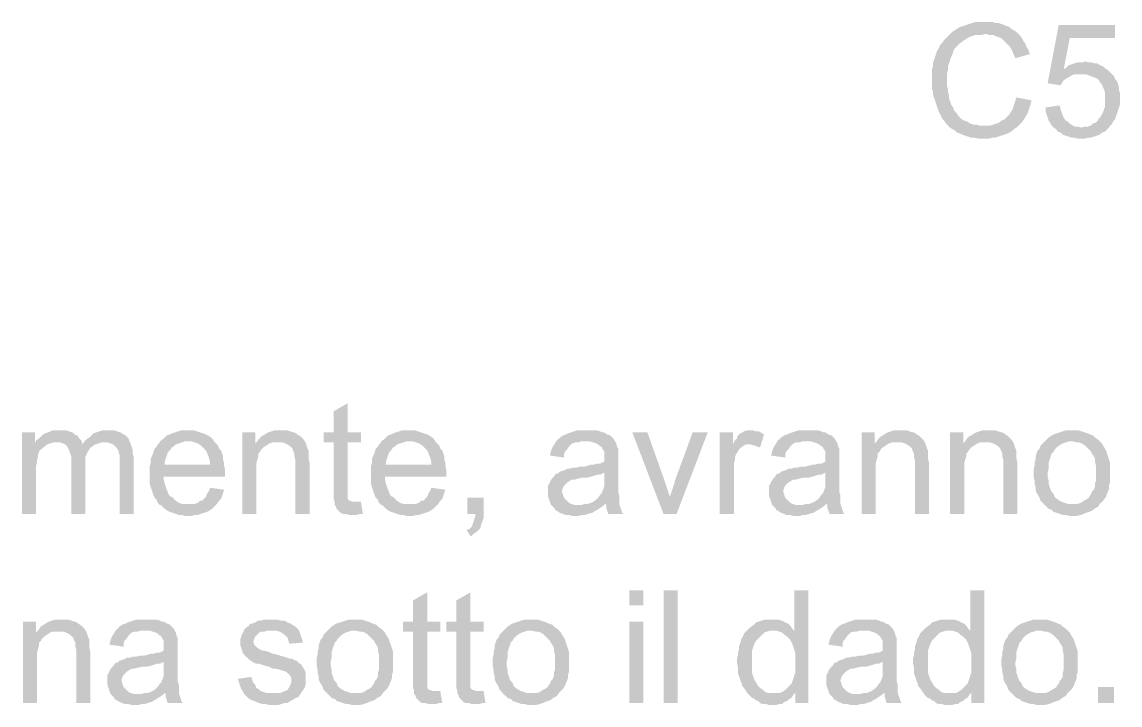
# Model space of a CAD drawing. Header units: millimetres. Extents: x -35.3 to 0.3, y 0.4 to 20.6.
# Drawn here: x -33.149 to -32.239, y 5.889 to 6.454 of the extents above; entities that cross this region are included whole.
import ezdxf

# ---------------------------------------------------------------- set-up
doc = ezdxf.new("R2010")
doc.units = ezdxf.units.MM
doc.layers.add('PDF _Riempimenti solidi', color=7, linetype='Continuous')

msp = doc.modelspace()

# ---------------------------------------------------------------- hatches: boundary and pattern name
at = {"layer": 'PDF _Riempimenti solidi', "transparency": 33554559}
for points in [[(-32.351, 6.45434), (-32.35933, 6.45434), (-32.36183, 6.45351), (-32.36683, 6.45184), (-32.36933, 6.45101), (-32.37183, 6.45017), (-32.3735, 6.44934), (-32.376, 6.44767), (-32.3785, 6.44601), (-32.38017, 6.44434), (-32.3835, 6.44101), (-32.38517, 6.43934), (-32.38683, 6.43684), (-32.3885, 6.43517), (-32.38933, 6.43267), (-32.39017, 6.43184), (-32.391, 6.43017), (-32.39183, 6.42767), (-32.39433, 6.42017), (-32.39433, 6.41767), (-32.39517, 6.41517), (-32.39517, 6.39934), (-32.39433, 6.39684), (-32.39433, 6.39434), (-32.39183, 6.38684), (-32.391, 6.38434), (-32.39017, 6.38184), (-32.38933, 6.37934), (-32.38767, 6.37684), (-32.38683, 6.37434), (-32.38517, 6.37267), (-32.3835, 6.37017), (-32.38017, 6.36684), (-32.35267, 6.36851), (-32.356, 6.36851), (-32.3585, 6.36934), (-32.361, 6.36934), (-32.3635, 6.37017), (-32.366, 6.37184), (-32.3685, 6.37267), (-32.37017, 6.37351), (-32.3735, 6.37684), (-32.37517, 6.37934), (-32.37683, 6.38101), (-32.37767, 6.38351), (-32.37933, 6.38601), (-32.37933, 6.38684), (-32.38017, 6.38851), (-32.381, 6.39101), (-32.381, 6.39351), (-32.38183, 6.39601), (-32.38183, 6.39851), (-32.38267, 6.40101), (-32.38267, 6.41184), (-32.38183, 6.41517), (-32.38183, 6.41767), (-32.381, 6.42017), (-32.38017, 6.42267), (-32.37933, 6.42517), (-32.3785, 6.42684), (-32.37767, 6.42934), (-32.37683, 6.43184), (-32.3735, 6.43517), (-32.37183, 6.43684), (-32.36933, 6.43851), (-32.3685, 6.43934), (-32.36683, 6.44017), (-32.36433, 6.44184), (-32.36183, 6.44267), (-32.35933, 6.44351), (-32.35433, 6.44351), (-32.351, 6.44434), (-32.3235, 6.44434), (-32.32517, 6.44601), (-32.32767, 6.44767), (-32.32933, 6.44851), (-32.331, 6.45017), (-32.3335, 6.45101), (-32.33517, 6.45184), (-32.33767, 6.45267), (-32.34017, 6.45351), (-32.34267, 6.45351), (-32.34517, 6.45434), (-32.3485, 6.45434)], [(-32.3235, 6.44434), (-32.351, 6.44434), (-32.35017, 6.44434), (-32.34767, 6.44351), (-32.34433, 6.44351), (-32.34267, 6.44267), (-32.33767, 6.44101), (-32.33433, 6.43767), (-32.331, 6.43434), (-32.32933, 6.43184), (-32.3285, 6.43017), (-32.32767, 6.42767), (-32.326, 6.42434), (-32.31433, 6.42767), (-32.31433, 6.42851), (-32.31517, 6.43101), (-32.31683, 6.43351), (-32.31767, 6.43601), (-32.31933, 6.43851), (-32.32017, 6.44017), (-32.32183, 6.44267)], [(-32.2435, 6.45184), (-32.29017, 6.45184), (-32.29933, 6.40351), (-32.2885, 6.40184), (-32.28767, 6.40351), (-32.286, 6.40601), (-32.2835, 6.40767), (-32.28183, 6.40851), (-32.27933, 6.41017), (-32.27683, 6.41101), (-32.27183, 6.41101), (-32.24767, 6.41267), (-32.24933, 6.41434), (-32.286, 6.41517), (-32.281, 6.44101), (-32.2435, 6.44101)], [(-32.2685, 6.42184), (-32.26933, 6.42101), (-32.27433, 6.42101), (-32.27933, 6.41934), (-32.28183, 6.41851), (-32.2835, 6.41684), (-32.286, 6.41517), (-32.24933, 6.41434), (-32.25183, 6.41601), (-32.2535, 6.41767), (-32.256, 6.41851), (-32.2585, 6.42017), (-32.261, 6.42017), (-32.2635, 6.42101), (-32.266, 6.42101)], [(-32.24767, 6.41267), (-32.27183, 6.41101), (-32.26767, 6.41101), (-32.26517, 6.41017), (-32.2635, 6.40934), (-32.261, 6.40851), (-32.2585, 6.40767), (-32.25683, 6.40601), (-32.256, 6.40434), (-32.25433, 6.40267), (-32.2535, 6.40017), (-32.25267, 6.39851), (-32.25183, 6.39601), (-32.25183, 6.38434), (-32.2535, 6.37934), (-32.25433, 6.37767), (-32.256, 6.37517), (-32.25767, 6.37351), (-32.25767, 6.37267), (-32.25933, 6.37101), (-32.26183, 6.37017), (-32.2635, 6.36851), (-32.266, 6.36767), (-32.2685, 6.36767), (-32.271, 6.36684), (-32.2485, 6.36684), (-32.24683, 6.36934), (-32.246, 6.36934), (-32.24517, 6.37184), (-32.2435, 6.37351), (-32.24267, 6.37601), (-32.24183, 6.37851), (-32.23933, 6.38601), (-32.23933, 6.39517), (-32.24017, 6.39767), (-32.24017, 6.40017), (-32.24183, 6.40517), (-32.2435, 6.40684), (-32.24433, 6.40934), (-32.246, 6.41101)], [(-32.32517, 6.39184), (-32.326, 6.38934), (-32.32683, 6.38684), (-32.32767, 6.38434), (-32.3285, 6.38184), (-32.33017, 6.37934), (-32.331, 6.37767), (-32.33433, 6.37434), (-32.33517, 6.37351), (-32.33767, 6.37267), (-32.33933, 6.37101), (-32.34183, 6.37017), (-32.34433, 6.36934), (-32.34683, 6.36851), (-32.35267, 6.36851), (-32.38017, 6.36684), (-32.37767, 6.36517), (-32.376, 6.36434), (-32.37433, 6.36267), (-32.37183, 6.36184), (-32.37017, 6.36101), (-32.36517, 6.35934), (-32.36267, 6.35851), (-32.36017, 6.35851), (-32.35683, 6.35767), (-32.34767, 6.35767), (-32.34517, 6.35851), (-32.34267, 6.35851), (-32.33767, 6.36017), (-32.33517, 6.36101), (-32.33267, 6.36184), (-32.331, 6.36267), (-32.3285, 6.36434), (-32.32683, 6.36601), (-32.32517, 6.36684), (-32.32017, 6.37184), (-32.3185, 6.37434), (-32.31767, 6.37601), (-32.316, 6.37851), (-32.3135, 6.38601), (-32.31267, 6.38934)], [(-32.28933, 6.38517), (-32.301, 6.38351), (-32.301, 6.38017), (-32.29933, 6.37517), (-32.2985, 6.37267), (-32.29683, 6.37017), (-32.296, 6.36851), (-32.29433, 6.36684), (-32.29183, 6.36517), (-32.291, 6.36351), (-32.2885, 6.36267), (-32.28683, 6.36101), (-32.28183, 6.35934), (-32.27933, 6.35851), (-32.27683, 6.35851), (-32.27433, 6.35767), (-32.2685, 6.35767), (-32.266, 6.35851), (-32.2635, 6.35851), (-32.261, 6.35934), (-32.2585, 6.36017), (-32.256, 6.36101), (-32.25433, 6.36267), (-32.25183, 6.36351), (-32.25017, 6.36517), (-32.2485, 6.36684), (-32.271, 6.36684), (-32.27433, 6.36767), (-32.27683, 6.36767), (-32.2785, 6.36851), (-32.281, 6.37017), (-32.28267, 6.37184), (-32.28433, 6.37267), (-32.286, 6.37517), (-32.28683, 6.37684), (-32.2885, 6.38184)], [(-32.87933, 6.13851), (-32.891, 6.13184), (-32.891, 6.11434), (-32.89933, 6.11434), (-32.89933, 6.10601), (-32.891, 6.10601), (-32.891, 6.05934), (-32.89017, 6.05684), (-32.8735, 6.05684), (-32.87517, 6.05684), (-32.87683, 6.05767), (-32.87767, 6.05767), (-32.87933, 6.05934), (-32.87933, 6.10601), (-32.8685, 6.10601), (-32.8685, 6.11434), (-32.87933, 6.11434)], [(-33.1185, 6.11601), (-33.1235, 6.11601), (-33.126, 6.11517), (-33.12767, 6.11434), (-33.13017, 6.11351), (-33.13183, 6.11267), (-33.1335, 6.11101), (-33.13517, 6.10934), (-33.13767, 6.10767), (-33.121, 6.10601), (-33.11767, 6.10601), (-33.11517, 6.10517), (-33.1135, 6.10434), (-33.09933, 6.10434), (-33.09933, 6.10517), (-33.10017, 6.10767), (-33.10183, 6.10934), (-33.1035, 6.11184), (-33.106, 6.11267), (-33.106, 6.11351), (-33.10767, 6.11434), (-33.11017, 6.11517), (-33.11267, 6.11601), (-33.11517, 6.11601)], [(-33.07767, 6.11601), (-33.08267, 6.11601), (-33.08517, 6.11517), (-33.08767, 6.11434), (-33.09017, 6.11351), (-33.09183, 6.11184), (-33.0935, 6.11017), (-33.096, 6.10851), (-33.09767, 6.10684), (-33.081, 6.10601), (-33.0785, 6.10601), (-33.0735, 6.10434), (-33.071, 6.10184), (-33.06933, 6.09934), (-33.06933, 6.09767), (-33.0685, 6.09601), (-33.0685, 6.04684), (-33.05683, 6.04684), (-33.05683, 6.09434), (-33.05767, 6.09684), (-33.05767, 6.10017), (-33.05933, 6.10517), (-33.06017, 6.10684), (-33.061, 6.10934), (-33.06267, 6.11101), (-33.0635, 6.11184), (-33.06517, 6.11267), (-33.06767, 6.11434), (-33.07017, 6.11517), (-33.07267, 6.11601), (-33.07517, 6.11601)], [(-33.01183, 6.11601), (-33.01767, 6.11601), (-33.02017, 6.11517), (-33.02267, 6.11434), (-33.02517, 6.11351), (-33.02683, 6.11267), (-33.02933, 6.11184), (-33.03267, 6.10851), (-33.03517, 6.10684), (-33.0085, 6.10684), (-33.0035, 6.10517), (-33.001, 6.10351), (-32.99767, 6.10017), (-32.99683, 6.09934), (-32.996, 6.09767), (-32.99517, 6.09517), (-32.99433, 6.09351), (-32.9935, 6.09017), (-32.9935, 6.08767), (-33.031, 6.08767), (-32.98183, 6.08684), (-32.98183, 6.08934), (-32.98267, 6.09184), (-32.98267, 6.09434), (-32.9835, 6.09684), (-32.98433, 6.09934), (-32.986, 6.10101), (-32.98683, 6.10351), (-32.99017, 6.10684), (-32.991, 6.10851), (-32.99267, 6.11017), (-32.99517, 6.11184), (-32.99683, 6.11267), (-33.00183, 6.11434), (-33.00433, 6.11517), (-33.00683, 6.11601), (-33.00933, 6.11601)], [(-32.93433, 6.11601), (-32.94017, 6.11601), (-32.94267, 6.11517), (-32.94517, 6.11434), (-32.94683, 6.11351), (-32.94933, 6.11184), (-32.951, 6.11101), (-32.95267, 6.10934), (-32.95433, 6.10684), (-32.93683, 6.10601), (-32.9335, 6.10601), (-32.931, 6.10517), (-32.92933, 6.10434), (-32.92683, 6.10267), (-32.92517, 6.10101), (-32.92433, 6.09851), (-32.9235, 6.09684), (-32.9235, 6.09434), (-32.92267, 6.09101), (-32.92267, 6.04684), (-32.911, 6.04684), (-32.911, 6.08934), (-32.91183, 6.09267), (-32.91183, 6.09934), (-32.91267, 6.10101), (-32.91433, 6.10601), (-32.916, 6.10851), (-32.91683, 6.10934), (-32.9185, 6.11101), (-32.921, 6.11267), (-32.9235, 6.11434), (-32.92433, 6.11434), (-32.92683, 6.11517), (-32.92933, 6.11601), (-32.93183, 6.11601)], [(-32.8285, 6.11601), (-32.83433, 6.11601), (-32.83683, 6.11517), (-32.84183, 6.11351), (-32.8435, 6.11267), (-32.846, 6.11184), (-32.84933, 6.10851), (-32.85183, 6.10684), (-32.82517, 6.10684), (-32.82017, 6.10517), (-32.81767, 6.10351), (-32.8135, 6.09934), (-32.81267, 6.09767), (-32.81183, 6.09517), (-32.811, 6.09351), (-32.81017, 6.09017), (-32.81017, 6.08767), (-32.84767, 6.08767), (-32.7985, 6.08684), (-32.7985, 6.08934), (-32.79933, 6.09184), (-32.79933, 6.09434), (-32.80017, 6.09684), (-32.801, 6.09934), (-32.80267, 6.10101), (-32.8035, 6.10351), (-32.80683, 6.10684), (-32.80767, 6.10851), (-32.80933, 6.11017), (-32.81183, 6.11184), (-32.8135, 6.11267), (-32.816, 6.11351), (-32.821, 6.11517), (-32.8235, 6.11601), (-32.826, 6.11601)], [(-32.681, 6.11601), (-32.68933, 6.11601), (-32.69183, 6.11517), (-32.69683, 6.11351), (-32.6985, 6.11267), (-32.701, 6.11184), (-32.7035, 6.11017), (-32.70683, 6.10684), (-32.6785, 6.10684), (-32.676, 6.10601), (-32.6735, 6.10517), (-32.67183, 6.10434), (-32.67017, 6.10267), (-32.66933, 6.10267), (-32.6685, 6.10101), (-32.66683, 6.09851), (-32.66683, 6.09017), (-32.6685, 6.08934), (-32.67017, 6.08851), (-32.67267, 6.08851), (-32.67517, 6.08767), (-32.67767, 6.08767), (-32.68017, 6.08684), (-32.6835, 6.08601), (-32.68683, 6.08601), (-32.69017, 6.08517), (-32.69267, 6.08517), (-32.69517, 6.08434), (-32.69767, 6.08434), (-32.6985, 6.08351), (-32.7035, 6.08184), (-32.66683, 6.08101), (-32.66683, 6.06934), (-32.66767, 6.06684), (-32.6685, 6.06517), (-32.6685, 6.06434), (-32.67017, 6.06267), (-32.67183, 6.06017), (-32.6735, 6.05851), (-32.676, 6.05684), (-32.67767, 6.05601), (-32.68017, 6.05517), (-32.666, 6.05517), (-32.66517, 6.05434), (-32.66517, 6.05184), (-32.6635, 6.04684), (-32.651, 6.04684), (-32.65183, 6.04767), (-32.65267, 6.05017), (-32.6535, 6.05267), (-32.65433, 6.05517), (-32.65433, 6.06184), (-32.65517, 6.06434), (-32.65517, 6.10101), (-32.656, 6.10184), (-32.65683, 6.10517), (-32.65767, 6.10684), (-32.65933, 6.10934), (-32.66017, 6.11017), (-32.66183, 6.11184), (-32.66433, 6.11267), (-32.66683, 6.11434), (-32.6685, 6.11434), (-32.67017, 6.11517), (-32.67267, 6.11601), (-32.6785, 6.11601)], [(-32.546, 6.11601), (-32.5485, 6.11601), (-32.551, 6.11517), (-32.5535, 6.11351), (-32.55433, 6.11351), (-32.556, 6.11184), (-32.55683, 6.10934), (-32.5585, 6.10767), (-32.56017, 6.10434), (-32.54517, 6.10434), (-32.54267, 6.10351), (-32.54017, 6.10267), (-32.53767, 6.10184), (-32.53433, 6.11267), (-32.536, 6.11351), (-32.5385, 6.11517), (-32.541, 6.11517), (-32.5435, 6.11601)], [(-32.49767, 6.11601), (-32.506, 6.11601), (-32.5085, 6.11517), (-32.511, 6.11434), (-32.5135, 6.11351), (-32.51517, 6.11267), (-32.51767, 6.11184), (-32.52017, 6.11017), (-32.52183, 6.10851), (-32.5235, 6.10684), (-32.49517, 6.10684), (-32.49017, 6.10517), (-32.4885, 6.10434), (-32.48683, 6.10267), (-32.486, 6.10267), (-32.48517, 6.10101), (-32.4835, 6.09851), (-32.4835, 6.09017), (-32.48683, 6.08851), (-32.48933, 6.08851), (-32.49183, 6.08767), (-32.49433, 6.08767), (-32.49683, 6.08684), (-32.50017, 6.08601), (-32.5035, 6.08601), (-32.50683, 6.08517), (-32.50933, 6.08517), (-32.51183, 6.08434), (-32.51433, 6.08434), (-32.51517, 6.08351), (-32.51767, 6.08267), (-32.52017, 6.08184), (-32.4835, 6.08101), (-32.4835, 6.06934), (-32.48433, 6.06684), (-32.48517, 6.06517), (-32.48517, 6.06434), (-32.48683, 6.06267), (-32.4885, 6.06017), (-32.49017, 6.05851), (-32.49267, 6.05684), (-32.49433, 6.05601), (-32.49683, 6.05517), (-32.48267, 6.05517), (-32.48183, 6.05434), (-32.48183, 6.05184), (-32.48017, 6.04684), (-32.46767, 6.04684), (-32.4685, 6.04767), (-32.47017, 6.05267), (-32.471, 6.05517), (-32.471, 6.06184), (-32.47183, 6.06434), (-32.47183, 6.10101), (-32.47267, 6.10184), (-32.4735, 6.10517), (-32.47433, 6.10684), (-32.476, 6.10934), (-32.47683, 6.11017), (-32.4785, 6.11184), (-32.481, 6.11267), (-32.4835, 6.11434), (-32.48517, 6.11434), (-32.48683, 6.11517), (-32.48933, 6.11601), (-32.49517, 6.11601)], [(-32.421, 6.11601), (-32.42683, 6.11601), (-32.42933, 6.11517), (-32.43183, 6.11434), (-32.4335, 6.11351), (-32.436, 6.11184), (-32.43767, 6.11101), (-32.43933, 6.10934), (-32.441, 6.10684), (-32.4235, 6.10601), (-32.42017, 6.10601), (-32.41767, 6.10517), (-32.416, 6.10434), (-32.4135, 6.10267), (-32.41183, 6.10101), (-32.411, 6.09851), (-32.41017, 6.09684), (-32.41017, 6.09434), (-32.40933, 6.09101), (-32.40933, 6.04684), (-32.39767, 6.04684), (-32.39767, 6.08934), (-32.3985, 6.09267), (-32.3985, 6.09934), (-32.39933, 6.10101), (-32.401, 6.10601), (-32.40267, 6.10851), (-32.4035, 6.10934), (-32.40517, 6.11101), (-32.40767, 6.11267), (-32.41017, 6.11434), (-32.411, 6.11434), (-32.4135, 6.11517), (-32.416, 6.11601), (-32.4185, 6.11601)], [(-32.34767, 6.11601), (-32.3535, 6.11601), (-32.356, 6.11517), (-32.3585, 6.11434), (-32.36017, 6.11351), (-32.36267, 6.11184), (-32.36433, 6.11101), (-32.366, 6.10934), (-32.36767, 6.10684), (-32.35017, 6.10601), (-32.34683, 6.10601), (-32.34433, 6.10517), (-32.34267, 6.10434), (-32.34017, 6.10267), (-32.3385, 6.10101), (-32.33767, 6.09851), (-32.33683, 6.09684), (-32.33683, 6.09434), (-32.336, 6.09101), (-32.336, 6.04684), (-32.32433, 6.04684), (-32.32433, 6.08934), (-32.32517, 6.09267), (-32.32517, 6.09934), (-32.326, 6.10101), (-32.32683, 6.10351), (-32.32767, 6.10601), (-32.32933, 6.10851), (-32.33183, 6.11101), (-32.33433, 6.11267), (-32.33683, 6.11434), (-32.33767, 6.11434), (-32.34017, 6.11517), (-32.34267, 6.11601), (-32.34517, 6.11601)], [(-32.27933, 6.11601), (-32.28433, 6.11601), (-32.28683, 6.11517), (-32.28933, 6.11434), (-32.29433, 6.11267), (-32.296, 6.11184), (-32.2985, 6.11017), (-32.30017, 6.10851), (-32.30183, 6.10684), (-32.2785, 6.10684), (-32.27517, 6.10601), (-32.2735, 6.10601), (-32.271, 6.10517), (-32.2685, 6.10351), (-32.26517, 6.10017), (-32.2635, 6.09851), (-32.26267, 6.09684), (-32.261, 6.09434), (-32.26017, 6.09267), (-32.26017, 6.09017), (-32.25933, 6.08684), (-32.25933, 6.07434), (-32.26017, 6.07184), (-32.26017, 6.06934), (-32.261, 6.06684), (-32.26267, 6.06517), (-32.2635, 6.06267), (-32.26517, 6.06101), (-32.26517, 6.06017), (-32.26767, 6.05851), (-32.26933, 6.05767), (-32.27183, 6.05601), (-32.27433, 6.05517), (-32.27933, 6.05517), (-32.30183, 6.05434), (-32.30017, 6.05267), (-32.2985, 6.05101), (-32.296, 6.05017), (-32.29433, 6.04851), (-32.28933, 6.04684), (-32.28683, 6.04601), (-32.28433, 6.04601), (-32.28183, 6.04517), (-32.27517, 6.04517), (-32.27183, 6.04601), (-32.26933, 6.04684), (-32.26767, 6.04767), (-32.26517, 6.04851), (-32.26267, 6.04934), (-32.26183, 6.05017), (-32.25933, 6.05184), (-32.25767, 6.05267), (-32.256, 6.05517), (-32.25433, 6.05684), (-32.25267, 6.05851), (-32.251, 6.06101), (-32.25017, 6.06351), (-32.24933, 6.06517), (-32.2485, 6.06767), (-32.2485, 6.07017), (-32.24767, 6.07267), (-32.24767, 6.08934), (-32.2485, 6.09184), (-32.24933, 6.09434), (-32.25017, 6.09684), (-32.251, 6.09934), (-32.25183, 6.10101), (-32.2535, 6.10351), (-32.25433, 6.10517), (-32.25767, 6.10851), (-32.26017, 6.11017), (-32.26183, 6.11184), (-32.26433, 6.11267), (-32.266, 6.11351), (-32.2685, 6.11434), (-32.271, 6.11517), (-32.2735, 6.11601), (-32.276, 6.11601)], [(-33.1385, 6.11434), (-33.14933, 6.11434), (-33.14933, 6.04684), (-33.13767, 6.04684), (-33.13767, 6.08684), (-33.13683, 6.08934), (-33.13683, 6.09184), (-33.136, 6.09434), (-33.136, 6.09601), (-33.13517, 6.09851), (-33.1335, 6.10017), (-33.13183, 6.10184), (-33.12933, 6.10351), (-33.1285, 6.10434), (-33.1385, 6.10517)], [(-33.13767, 6.10767), (-33.1385, 6.10517), (-33.1285, 6.10434), (-33.126, 6.10517), (-33.1235, 6.10601), (-33.121, 6.10601)], [(-33.09767, 6.10684), (-33.09933, 6.10434), (-33.1135, 6.10434), (-33.11183, 6.10267), (-33.111, 6.10101), (-33.11017, 6.09934), (-33.10933, 6.09684), (-33.1085, 6.09434), (-33.1085, 6.04684), (-33.09683, 6.04684), (-33.09683, 6.09351), (-33.096, 6.09601), (-33.09517, 6.09767), (-33.0935, 6.10017), (-33.09267, 6.10184), (-33.09183, 6.10184), (-33.09017, 6.10351), (-33.0885, 6.10434), (-33.086, 6.10517), (-33.0835, 6.10601), (-33.081, 6.10601)], [(-33.03517, 6.10684), (-33.03517, 6.10601), (-33.03683, 6.10434), (-33.03767, 6.10267), (-33.03933, 6.10101), (-33.04017, 6.09851), (-33.041, 6.09601), (-33.04183, 6.09434), (-33.04267, 6.09184), (-33.04267, 6.08851), (-33.0435, 6.08601), (-33.0435, 6.07184), (-33.04267, 6.06934), (-33.04183, 6.06684), (-33.041, 6.06434), (-33.04017, 6.06184), (-33.03933, 6.06017), (-33.03767, 6.05851), (-33.03683, 6.05601), (-33.03517, 6.05434), (-33.011, 6.05517), (-33.01683, 6.05517), (-33.01933, 6.05601), (-33.02183, 6.05767), (-33.02517, 6.06101), (-33.026, 6.06101), (-33.02767, 6.06267), (-33.0285, 6.06517), (-33.02933, 6.06684), (-33.031, 6.07184), (-33.03183, 6.07517), (-33.03183, 6.07767), (-32.981, 6.07767), (-32.981, 6.08351), (-32.98183, 6.08684), (-33.031, 6.08767), (-33.031, 6.09017), (-33.03017, 6.09267), (-33.02933, 6.09517), (-33.0285, 6.09767), (-33.02683, 6.09934), (-33.02517, 6.10184), (-33.0235, 6.10267), (-33.02183, 6.10434), (-33.01933, 6.10517), (-33.01683, 6.10601), (-33.01433, 6.10684), (-33.01183, 6.10684)], [(-32.956, 6.11434), (-32.96683, 6.11434), (-32.96683, 6.04684), (-32.95517, 6.04684), (-32.95517, 6.08851), (-32.95433, 6.09184), (-32.9535, 6.09434), (-32.9535, 6.09684), (-32.95183, 6.09851), (-32.951, 6.10017), (-32.94933, 6.10184), (-32.94683, 6.10351), (-32.94433, 6.10517), (-32.956, 6.10517)], [(-32.95433, 6.10684), (-32.956, 6.10517), (-32.94433, 6.10517), (-32.94183, 6.10601), (-32.93683, 6.10601)], [(-32.85183, 6.10684), (-32.85183, 6.10601), (-32.8535, 6.10434), (-32.85433, 6.10267), (-32.856, 6.10101), (-32.85767, 6.09601), (-32.8585, 6.09434), (-32.85933, 6.09184), (-32.85933, 6.08851), (-32.86017, 6.08601), (-32.86017, 6.07184), (-32.85933, 6.06934), (-32.85683, 6.06184), (-32.856, 6.06017), (-32.85433, 6.05851), (-32.8535, 6.05601), (-32.85183, 6.05434), (-32.82767, 6.05517), (-32.8335, 6.05517), (-32.836, 6.05601), (-32.8385, 6.05767), (-32.84183, 6.06101), (-32.84267, 6.06101), (-32.84433, 6.06267), (-32.84517, 6.06517), (-32.846, 6.06684), (-32.84683, 6.06934), (-32.84767, 6.07184), (-32.8485, 6.07517), (-32.8485, 6.07767), (-32.79767, 6.07767), (-32.79767, 6.08351), (-32.7985, 6.08684), (-32.84767, 6.08767), (-32.84767, 6.09017), (-32.84683, 6.09267), (-32.846, 6.09517), (-32.84517, 6.09767), (-32.8435, 6.09934), (-32.84183, 6.10184), (-32.84017, 6.10267), (-32.8385, 6.10434), (-32.836, 6.10517), (-32.831, 6.10684), (-32.8285, 6.10684)], [(-32.70683, 6.10684), (-32.70767, 6.10517), (-32.70933, 6.10267), (-32.71017, 6.10101), (-32.711, 6.09851), (-32.71183, 6.09517), (-32.70017, 6.09351), (-32.70017, 6.09601), (-32.69933, 6.09851), (-32.69767, 6.10017), (-32.696, 6.10267), (-32.69517, 6.10351), (-32.6935, 6.10517), (-32.691, 6.10601), (-32.6885, 6.10601), (-32.686, 6.10684), (-32.68267, 6.10684)], [(-32.631, 6.11434), (-32.6435, 6.11434), (-32.61767, 6.04684), (-32.61267, 6.06017), (-32.61267, 6.06184), (-32.616, 6.07184), (-32.61683, 6.07434)], [(-32.581, 6.11434), (-32.5935, 6.11434), (-32.6085, 6.07351), (-32.6085, 6.07267), (-32.60933, 6.07017), (-32.61017, 6.06767), (-32.611, 6.06517), (-32.61183, 6.06267), (-32.61267, 6.06017), (-32.61767, 6.04684), (-32.60683, 6.04684)], [(-32.56017, 6.11434), (-32.571, 6.11434), (-32.571, 6.04684), (-32.55933, 6.04684), (-32.55933, 6.08851), (-32.5585, 6.09101), (-32.5585, 6.09351), (-32.55767, 6.09601), (-32.556, 6.09851), (-32.55517, 6.10017), (-32.5535, 6.10184), (-32.551, 6.10351), (-32.54933, 6.10434), (-32.546, 6.10434), (-32.56017, 6.10434)], [(-32.5235, 6.10684), (-32.52433, 6.10517), (-32.526, 6.10267), (-32.52683, 6.10101), (-32.52767, 6.09851), (-32.5285, 6.09517), (-32.51683, 6.09351), (-32.51683, 6.09601), (-32.516, 6.09851), (-32.51433, 6.10017), (-32.51267, 6.10267), (-32.51017, 6.10517), (-32.50767, 6.10601), (-32.50517, 6.10601), (-32.50267, 6.10684), (-32.49933, 6.10684)], [(-32.44267, 6.11434), (-32.4535, 6.11434), (-32.4535, 6.04684), (-32.44183, 6.04684), (-32.44183, 6.08851), (-32.441, 6.09184), (-32.44017, 6.09434), (-32.44017, 6.09684), (-32.4385, 6.09851), (-32.43767, 6.10017), (-32.436, 6.10184), (-32.4335, 6.10351), (-32.431, 6.10517), (-32.44267, 6.10517)], [(-32.441, 6.10684), (-32.44267, 6.10517), (-32.431, 6.10517), (-32.4285, 6.10601), (-32.4235, 6.10601)], [(-32.36933, 6.11434), (-32.38017, 6.11434), (-32.38017, 6.04684), (-32.3685, 6.04684), (-32.3685, 6.08851), (-32.36767, 6.09184), (-32.36683, 6.09434), (-32.36683, 6.09684), (-32.36517, 6.09851), (-32.36433, 6.10017), (-32.36267, 6.10184), (-32.35767, 6.10517), (-32.36933, 6.10517)], [(-32.36767, 6.10684), (-32.36933, 6.10517), (-32.35767, 6.10517), (-32.35517, 6.10601), (-32.35017, 6.10601)], [(-32.30183, 6.10684), (-32.3035, 6.10517), (-32.30517, 6.10351), (-32.306, 6.10101), (-32.30767, 6.09934), (-32.3085, 6.09684), (-32.30933, 6.09434), (-32.30933, 6.09184), (-32.31017, 6.08934), (-32.31017, 6.08684), (-32.311, 6.08351), (-32.311, 6.07767), (-32.31017, 6.07434), (-32.31017, 6.07184), (-32.30933, 6.06934), (-32.30933, 6.06684), (-32.3085, 6.06434), (-32.30683, 6.06184), (-32.306, 6.06017), (-32.30517, 6.05767), (-32.3035, 6.05601), (-32.30183, 6.05434), (-32.27933, 6.05517), (-32.28267, 6.05517), (-32.28767, 6.05684), (-32.28933, 6.05767), (-32.29183, 6.05934), (-32.2935, 6.06101), (-32.29433, 6.06351), (-32.296, 6.06517), (-32.29683, 6.06684), (-32.29767, 6.06934), (-32.2985, 6.07184), (-32.2985, 6.07434), (-32.29933, 6.07767), (-32.29933, 6.08101), (-32.2985, 6.08434), (-32.2985, 6.08934), (-32.29767, 6.09184), (-32.29683, 6.09434), (-32.296, 6.09684), (-32.29433, 6.09851), (-32.2935, 6.10017), (-32.29267, 6.10101), (-32.291, 6.10267), (-32.2885, 6.10434), (-32.28683, 6.10517), (-32.28183, 6.10684), (-32.27933, 6.10684)], [(-32.7035, 6.08184), (-32.70517, 6.08017), (-32.70683, 6.08017), (-32.7085, 6.07767), (-32.71017, 6.07601), (-32.71183, 6.07351), (-32.71183, 6.07267), (-32.7135, 6.07017), (-32.7135, 6.06184), (-32.711, 6.05434), (-32.70933, 6.05267), (-32.70767, 6.05101), (-32.70767, 6.05017), (-32.706, 6.04934), (-32.7035, 6.04767), (-32.701, 6.04684), (-32.69933, 6.04601), (-32.696, 6.04601), (-32.6935, 6.04517), (-32.68767, 6.04517), (-32.68517, 6.04601), (-32.68267, 6.04601), (-32.67767, 6.04767), (-32.67683, 6.04767), (-32.67433, 6.04934), (-32.67267, 6.05017), (-32.67017, 6.05184), (-32.66767, 6.05351), (-32.68767, 6.05434), (-32.69183, 6.05434), (-32.69433, 6.05517), (-32.696, 6.05601), (-32.70017, 6.06017), (-32.701, 6.06267), (-32.70183, 6.06517), (-32.70183, 6.06601), (-32.701, 6.06851), (-32.70017, 6.07017), (-32.69767, 6.07267), (-32.69517, 6.07434), (-32.6935, 6.07517), (-32.69183, 6.07517), (-32.6885, 6.07601), (-32.68517, 6.07684), (-32.681, 6.07684), (-32.67767, 6.07767), (-32.67517, 6.07851), (-32.67267, 6.07934), (-32.67017, 6.07934), (-32.6685, 6.08017), (-32.66683, 6.08101)], [(-32.52017, 6.08184), (-32.52183, 6.08017), (-32.5235, 6.08017), (-32.52517, 6.07767), (-32.52683, 6.07601), (-32.5285, 6.07351), (-32.5285, 6.07267), (-32.53017, 6.07017), (-32.53017, 6.06184), (-32.5285, 6.05684), (-32.52767, 6.05434), (-32.526, 6.05267), (-32.52433, 6.05101), (-32.52433, 6.05017), (-32.52267, 6.04934), (-32.52017, 6.04767), (-32.51767, 6.04684), (-32.516, 6.04601), (-32.51267, 6.04601), (-32.51017, 6.04517), (-32.50433, 6.04517), (-32.50183, 6.04601), (-32.49933, 6.04601), (-32.49683, 6.04684), (-32.49433, 6.04767), (-32.4935, 6.04767), (-32.491, 6.04934), (-32.48933, 6.05017), (-32.48683, 6.05184), (-32.48433, 6.05351), (-32.50433, 6.05434), (-32.5085, 6.05434), (-32.511, 6.05517), (-32.51267, 6.05601), (-32.51433, 6.05767), (-32.51517, 6.05851), (-32.51683, 6.06017), (-32.5185, 6.06517), (-32.5185, 6.06601), (-32.51767, 6.06851), (-32.51683, 6.07017), (-32.516, 6.07101), (-32.51433, 6.07267), (-32.51183, 6.07434), (-32.51017, 6.07517), (-32.5085, 6.07517), (-32.50517, 6.07601), (-32.50183, 6.07684), (-32.49767, 6.07684), (-32.49433, 6.07767), (-32.49183, 6.07851), (-32.48933, 6.07934), (-32.48683, 6.07934), (-32.4835, 6.08101)], [(-32.9935, 6.06851), (-32.99433, 6.06601), (-32.996, 6.06351), (-32.99683, 6.06101), (-32.9985, 6.05934), (-33.00017, 6.05767), (-33.00183, 6.05767), (-33.0035, 6.05601), (-33.006, 6.05517), (-33.011, 6.05517), (-33.03517, 6.05434), (-33.03433, 6.05434), (-33.03267, 6.05267), (-33.031, 6.05101), (-33.0285, 6.04934), (-33.02683, 6.04851), (-33.02433, 6.04767), (-33.02183, 6.04684), (-33.01933, 6.04601), (-33.01683, 6.04601), (-33.01433, 6.04517), (-33.0085, 6.04517), (-33.006, 6.04601), (-33.0035, 6.04601), (-33.001, 6.04684), (-32.9985, 6.04767), (-32.996, 6.04851), (-32.99433, 6.04934), (-32.99183, 6.05101), (-32.991, 6.05184), (-32.98933, 6.05351), (-32.98767, 6.05517), (-32.986, 6.05767), (-32.98433, 6.05934), (-32.98183, 6.06684)], [(-32.81017, 6.06851), (-32.811, 6.06601), (-32.81267, 6.06351), (-32.8135, 6.06101), (-32.81683, 6.05767), (-32.8185, 6.05767), (-32.82017, 6.05601), (-32.82267, 6.05517), (-32.82767, 6.05517), (-32.85183, 6.05434), (-32.851, 6.05434), (-32.84933, 6.05267), (-32.84767, 6.05101), (-32.84517, 6.04934), (-32.8435, 6.04851), (-32.841, 6.04767), (-32.8385, 6.04684), (-32.836, 6.04601), (-32.8335, 6.04601), (-32.831, 6.04517), (-32.82517, 6.04517), (-32.82267, 6.04601), (-32.82017, 6.04601), (-32.81767, 6.04684), (-32.81517, 6.04767), (-32.81267, 6.04851), (-32.811, 6.04934), (-32.8085, 6.05101), (-32.80767, 6.05184), (-32.806, 6.05351), (-32.80433, 6.05517), (-32.80267, 6.05767), (-32.801, 6.05934), (-32.79933, 6.06434), (-32.7985, 6.06684)], [(-32.8685, 6.05684), (-32.89017, 6.05684), (-32.89017, 6.05434), (-32.88933, 6.05351), (-32.8885, 6.05101), (-32.88683, 6.04934), (-32.88517, 6.04767), (-32.8835, 6.04684), (-32.881, 6.04684), (-32.8785, 6.04601), (-32.87183, 6.04601), (-32.86933, 6.04684), (-32.86683, 6.04684)], [(-32.76683, 6.06017), (-32.78017, 6.06017), (-32.78017, 6.04684), (-32.7735, 6.04684), (-32.7735, 6.04517), (-32.776, 6.03767), (-32.77683, 6.03601), (-32.7785, 6.03434), (-32.781, 6.03351), (-32.77767, 6.02851), (-32.77683, 6.02851), (-32.77517, 6.03017), (-32.77267, 6.03184), (-32.771, 6.03351), (-32.76933, 6.03517), (-32.76933, 6.03684), (-32.7685, 6.03851), (-32.76683, 6.04351), (-32.76683, 6.04684)], [(-32.68017, 6.05517), (-32.68267, 6.05517), (-32.68517, 6.05434), (-32.68767, 6.05434), (-32.66767, 6.05351), (-32.666, 6.05517)], [(-32.49683, 6.05517), (-32.49933, 6.05517), (-32.50183, 6.05434), (-32.50433, 6.05434), (-32.48433, 6.05351), (-32.48267, 6.05517)], [(-32.8135, 5.98184), (-32.82517, 5.97517), (-32.82517, 5.95767), (-32.8335, 5.95767), (-32.8335, 5.94934), (-32.82517, 5.94934), (-32.82517, 5.90267), (-32.82433, 5.90017), (-32.80767, 5.90017), (-32.80933, 5.90017), (-32.811, 5.90101), (-32.81183, 5.90101), (-32.8135, 5.90267), (-32.8135, 5.94934), (-32.80267, 5.94934), (-32.80267, 5.95767), (-32.8135, 5.95767)], [(-32.77767, 5.98184), (-32.78933, 5.97517), (-32.78933, 5.95767), (-32.79767, 5.95767), (-32.79767, 5.94934), (-32.78933, 5.94934), (-32.78933, 5.90267), (-32.7885, 5.90017), (-32.77183, 5.90017), (-32.7735, 5.90017), (-32.77517, 5.90101), (-32.776, 5.90101), (-32.77767, 5.90267), (-32.77767, 5.94934), (-32.76683, 5.94934), (-32.76683, 5.95767), (-32.77767, 5.95767)], [(-32.63433, 5.97101), (-32.63433, 5.98351), (-32.646, 5.98351), (-32.646, 5.97101)], [(-32.606, 5.89017), (-32.606, 5.98351), (-32.61767, 5.98351), (-32.61767, 5.89017)], [(-32.49767, 5.98351), (-32.50933, 5.98351), (-32.50933, 5.95017), (-32.52683, 5.95017), (-32.52433, 5.95017), (-32.52183, 5.94934), (-32.51933, 5.94851), (-32.51767, 5.94684), (-32.51517, 5.94517), (-32.5135, 5.94351), (-32.51267, 5.94267), (-32.511, 5.93934), (-32.5085, 5.93184), (-32.5085, 5.91517), (-32.511, 5.90767), (-32.51183, 5.90601), (-32.51517, 5.90267), (-32.51683, 5.90101), (-32.51933, 5.89934), (-32.521, 5.89851), (-32.5085, 5.89851), (-32.5085, 5.89017), (-32.49767, 5.89017)], [(-32.35183, 5.98351), (-32.3635, 5.98351), (-32.3635, 5.95017), (-32.381, 5.95017), (-32.3785, 5.95017), (-32.376, 5.94934), (-32.3735, 5.94851), (-32.37183, 5.94684), (-32.36933, 5.94517), (-32.36767, 5.94351), (-32.36683, 5.94267), (-32.36517, 5.93934), (-32.36267, 5.93184), (-32.36267, 5.91517), (-32.36517, 5.90767), (-32.366, 5.90601), (-32.36933, 5.90267), (-32.371, 5.90101), (-32.3735, 5.89934), (-32.37517, 5.89851), (-32.36267, 5.89851), (-32.36267, 5.89017), (-32.35183, 5.89017)], [(-33.13767, 5.95767), (-33.1485, 5.95767), (-33.1485, 5.89017), (-33.13683, 5.89017), (-33.13683, 5.93184), (-33.136, 5.93517), (-33.13517, 5.93767), (-33.13517, 5.94017), (-33.1335, 5.94184), (-33.13267, 5.94351), (-33.131, 5.94517), (-33.1285, 5.94684), (-33.126, 5.94851), (-33.13767, 5.94851)], [(-33.116, 5.95934), (-33.12183, 5.95934), (-33.12683, 5.95767), (-33.1285, 5.95684), (-33.131, 5.95517), (-33.13267, 5.95434), (-33.13433, 5.95267), (-33.136, 5.95017), (-33.1185, 5.94934), (-33.11517, 5.94934), (-33.11267, 5.94851), (-33.111, 5.94767), (-33.1085, 5.94601), (-33.10683, 5.94434), (-33.106, 5.94184), (-33.10517, 5.94017), (-33.10517, 5.93767), (-33.10433, 5.93434), (-33.10433, 5.89017), (-33.09267, 5.89017), (-33.09267, 5.93267), (-33.0935, 5.93601), (-33.0935, 5.94267), (-33.09433, 5.94434), (-33.09517, 5.94684), (-33.096, 5.94934), (-33.09767, 5.95184), (-33.0985, 5.95267), (-33.10017, 5.95434), (-33.10267, 5.95601), (-33.10517, 5.95767), (-33.106, 5.95767), (-33.1085, 5.95851), (-33.111, 5.95934), (-33.1135, 5.95934)], [(-33.046, 5.95934), (-33.05433, 5.95934), (-33.05683, 5.95851), (-33.05933, 5.95767), (-33.06183, 5.95684), (-33.0635, 5.95601), (-33.066, 5.95517), (-33.0685, 5.95351), (-33.07017, 5.95184), (-33.07183, 5.95017), (-33.0435, 5.95017), (-33.041, 5.94934), (-33.0385, 5.94851), (-33.03683, 5.94767), (-33.03517, 5.94601), (-33.03433, 5.94601), (-33.0335, 5.94434), (-33.03183, 5.94184), (-33.03183, 5.93351), (-33.0335, 5.93267), (-33.03517, 5.93184), (-33.03767, 5.93184), (-33.04017, 5.93101), (-33.04267, 5.93101), (-33.04517, 5.93017), (-33.0485, 5.92934), (-33.05183, 5.92934), (-33.05517, 5.92851), (-33.05767, 5.92851), (-33.06017, 5.92767), (-33.06267, 5.92767), (-33.0635, 5.92684), (-33.066, 5.92601), (-33.0685, 5.92517), (-33.03183, 5.92434), (-33.03183, 5.91267), (-33.03267, 5.91017), (-33.0335, 5.90851), (-33.0335, 5.90767), (-33.03517, 5.90601), (-33.03683, 5.90351), (-33.0385, 5.90184), (-33.041, 5.90017), (-33.04267, 5.89934), (-33.04517, 5.89851), (-33.031, 5.89851), (-33.03017, 5.89767), (-33.03017, 5.89517), (-33.0285, 5.89017), (-33.016, 5.89017), (-33.01683, 5.89101), (-33.01933, 5.89851), (-33.01933, 5.90517), (-33.02017, 5.90767), (-33.02017, 5.94434), (-33.021, 5.94517), (-33.02183, 5.94851), (-33.02267, 5.95017), (-33.02433, 5.95267), (-33.02517, 5.95351), (-33.02683, 5.95517), (-33.02933, 5.95601), (-33.03183, 5.95767), (-33.0335, 5.95767), (-33.03517, 5.95851), (-33.03767, 5.95934), (-33.0435, 5.95934)], [(-32.9435, 5.95934), (-32.9485, 5.95934), (-32.951, 5.95851), (-32.9535, 5.95851), (-32.956, 5.95684), (-32.961, 5.95517), (-32.961, 5.95434), (-32.9635, 5.95267), (-32.96517, 5.95101), (-32.94267, 5.95017), (-32.9385, 5.95017), (-32.936, 5.94934), (-32.93433, 5.94851), (-32.93183, 5.94684), (-32.931, 5.94601), (-32.92933, 5.94434), (-32.92767, 5.93934), (-32.91683, 5.94017), (-32.91683, 5.94184), (-32.91767, 5.94434), (-32.9185, 5.94684), (-32.91933, 5.94934), (-32.92017, 5.95101), (-32.921, 5.95184), (-32.92267, 5.95351), (-32.92433, 5.95434), (-32.92683, 5.95601), (-32.92933, 5.95684), (-32.93017, 5.95767), (-32.93267, 5.95851), (-32.93517, 5.95851), (-32.93767, 5.95934), (-32.94017, 5.95934)], [(-32.8735, 5.95934), (-32.8785, 5.95934), (-32.8835, 5.95767), (-32.886, 5.95684), (-32.8885, 5.95601), (-32.89017, 5.95517), (-32.89267, 5.95351), (-32.89433, 5.95184), (-32.896, 5.95017), (-32.87267, 5.95017), (-32.86933, 5.94934), (-32.86767, 5.94934), (-32.86517, 5.94851), (-32.86267, 5.94684), (-32.85933, 5.94351), (-32.85767, 5.94184), (-32.85683, 5.94017), (-32.85517, 5.93767), (-32.85433, 5.93601), (-32.85433, 5.93351), (-32.8535, 5.93017), (-32.8535, 5.91767), (-32.85433, 5.91517), (-32.85433, 5.91267), (-32.85517, 5.91017), (-32.85683, 5.90851), (-32.85767, 5.90601), (-32.85933, 5.90434), (-32.85933, 5.90351), (-32.86183, 5.90184), (-32.8635, 5.90101), (-32.866, 5.89934), (-32.8685, 5.89851), (-32.8735, 5.89851), (-32.896, 5.89767), (-32.89433, 5.89601), (-32.89267, 5.89434), (-32.89017, 5.89351), (-32.8885, 5.89184), (-32.886, 5.89101), (-32.8835, 5.89017), (-32.881, 5.88934), (-32.8785, 5.88934), (-32.876, 5.88851), (-32.86933, 5.88851), (-32.866, 5.88934), (-32.8635, 5.89017), (-32.86183, 5.89101), (-32.85933, 5.89184), (-32.85683, 5.89267), (-32.856, 5.89351), (-32.8535, 5.89517), (-32.85183, 5.89601), (-32.85017, 5.89851), (-32.8485, 5.90017), (-32.84683, 5.90184), (-32.84517, 5.90434), (-32.84433, 5.90684), (-32.8435, 5.90851), (-32.84267, 5.91101), (-32.84267, 5.91351), (-32.84183, 5.91601), (-32.84183, 5.93267), (-32.84517, 5.94267), (-32.846, 5.94434), (-32.84767, 5.94684), (-32.8485, 5.94851), (-32.85017, 5.95017), (-32.85183, 5.95184), (-32.85433, 5.95351), (-32.856, 5.95517), (-32.8585, 5.95601), (-32.86017, 5.95684), (-32.86267, 5.95767), (-32.86517, 5.95851), (-32.86767, 5.95934), (-32.87017, 5.95934)], [(-32.72767, 5.95934), (-32.73267, 5.95934), (-32.73767, 5.95767), (-32.74017, 5.95684), (-32.74267, 5.95601), (-32.74433, 5.95517), (-32.74683, 5.95351), (-32.7485, 5.95184), (-32.75017, 5.95017), (-32.72683, 5.95017), (-32.7235, 5.94934), (-32.72183, 5.94934), (-32.71933, 5.94851), (-32.71683, 5.94684), (-32.7135, 5.94351), (-32.71183, 5.94184), (-32.711, 5.94017), (-32.70933, 5.93767), (-32.7085, 5.93601), (-32.7085, 5.93351), (-32.70767, 5.93017), (-32.70767, 5.91767), (-32.7085, 5.91517), (-32.7085, 5.91267), (-32.70933, 5.91017), (-32.711, 5.90851), (-32.71183, 5.90601), (-32.7135, 5.90434), (-32.7135, 5.90351), (-32.716, 5.90184), (-32.71767, 5.90101), (-32.72017, 5.89934), (-32.72267, 5.89851), (-32.72767, 5.89851), (-32.75017, 5.89767), (-32.7485, 5.89601), (-32.74683, 5.89434), (-32.74433, 5.89351), (-32.74267, 5.89184), (-32.74017, 5.89101), (-32.73767, 5.89017), (-32.73517, 5.88934), (-32.73267, 5.88934), (-32.73017, 5.88851), (-32.7235, 5.88851), (-32.72017, 5.88934), (-32.71767, 5.89017), (-32.716, 5.89101), (-32.7135, 5.89184), (-32.711, 5.89267), (-32.71017, 5.89351), (-32.70767, 5.89517), (-32.706, 5.89601), (-32.70433, 5.89851), (-32.70267, 5.90017), (-32.701, 5.90184), (-32.69933, 5.90434), (-32.6985, 5.90684), (-32.69767, 5.90851), (-32.69683, 5.91101), (-32.69683, 5.91351), (-32.696, 5.91601), (-32.696, 5.93267), (-32.69933, 5.94267), (-32.70017, 5.94434), (-32.70183, 5.94684), (-32.70267, 5.94851), (-32.70433, 5.95017), (-32.706, 5.95184), (-32.7085, 5.95351), (-32.71017, 5.95517), (-32.71267, 5.95601), (-32.71433, 5.95684), (-32.71683, 5.95767), (-32.71933, 5.95851), (-32.72183, 5.95934), (-32.72433, 5.95934)], [(-32.63433, 5.89017), (-32.63433, 5.95767), (-32.646, 5.95767), (-32.646, 5.89017)], [(-32.52767, 5.95934), (-32.5335, 5.95934), (-32.536, 5.95851), (-32.5385, 5.95767), (-32.541, 5.95684), (-32.54267, 5.95517), (-32.5435, 5.95434), (-32.546, 5.95267), (-32.54933, 5.94934), (-32.551, 5.94767), (-32.55183, 5.94517), (-32.5535, 5.94267), (-32.5535, 5.94184), (-32.55433, 5.93934), (-32.55517, 5.93684), (-32.55517, 5.93434), (-32.556, 5.93184), (-32.556, 5.92934), (-32.55683, 5.92684), (-32.55683, 5.92351), (-32.556, 5.92017), (-32.556, 5.91517), (-32.55517, 5.91267), (-32.55433, 5.91017), (-32.5535, 5.90767), (-32.55267, 5.90601), (-32.55267, 5.90434), (-32.551, 5.90267), (-32.54933, 5.90017), (-32.54767, 5.89767), (-32.526, 5.89851), (-32.531, 5.89851), (-32.5335, 5.89934), (-32.53517, 5.90101), (-32.53767, 5.90267), (-32.53933, 5.90434), (-32.54017, 5.90601), (-32.54183, 5.90851), (-32.54267, 5.91017), (-32.54433, 5.91517), (-32.54433, 5.93351), (-32.54267, 5.93851), (-32.54183, 5.94017), (-32.541, 5.94184), (-32.53933, 5.94351), (-32.536, 5.94684), (-32.53433, 5.94851), (-32.53183, 5.94934), (-32.52933, 5.95017), (-32.50933, 5.95017), (-32.511, 5.95184), (-32.51267, 5.95434), (-32.51433, 5.95601), (-32.51683, 5.95684), (-32.51767, 5.95767), (-32.52267, 5.95934), (-32.52517, 5.95934)], [(-32.45017, 5.95934), (-32.4585, 5.95934), (-32.461, 5.95851), (-32.4635, 5.95767), (-32.466, 5.95684), (-32.46767, 5.95601), (-32.47017, 5.95517), (-32.47267, 5.95351), (-32.47433, 5.95184), (-32.476, 5.95017), (-32.44767, 5.95017), (-32.44517, 5.94934), (-32.44267, 5.94851), (-32.441, 5.94767), (-32.43933, 5.94601), (-32.4385, 5.94601), (-32.43767, 5.94434), (-32.436, 5.94184), (-32.436, 5.93351), (-32.43933, 5.93184), (-32.44183, 5.93184), (-32.44433, 5.93101), (-32.44683, 5.93101), (-32.44933, 5.93017), (-32.45267, 5.92934), (-32.456, 5.92934), (-32.45933, 5.92851), (-32.46183, 5.92851), (-32.46433, 5.92767), (-32.46683, 5.92767), (-32.46767, 5.92684), (-32.47017, 5.92601), (-32.47267, 5.92517), (-32.436, 5.92434), (-32.436, 5.91267), (-32.43683, 5.91017), (-32.43767, 5.90851), (-32.43767, 5.90767), (-32.43933, 5.90601), (-32.441, 5.90351), (-32.44267, 5.90184), (-32.44517, 5.90017), (-32.44683, 5.89934), (-32.44933, 5.89851), (-32.43517, 5.89851), (-32.43433, 5.89767), (-32.43433, 5.89517), (-32.43267, 5.89017), (-32.42017, 5.89017), (-32.421, 5.89101), (-32.42183, 5.89351), (-32.42267, 5.89601), (-32.4235, 5.89851), (-32.4235, 5.90517), (-32.42433, 5.90767), (-32.42433, 5.94434), (-32.42517, 5.94517), (-32.426, 5.94851), (-32.42683, 5.95017), (-32.4285, 5.95267), (-32.42933, 5.95351), (-32.431, 5.95517), (-32.4335, 5.95601), (-32.436, 5.95767), (-32.43767, 5.95767), (-32.43933, 5.95851), (-32.44183, 5.95934), (-32.44767, 5.95934)], [(-32.38183, 5.95934), (-32.38767, 5.95934), (-32.39017, 5.95851), (-32.39267, 5.95767), (-32.39517, 5.95684), (-32.39683, 5.95517), (-32.39767, 5.95434), (-32.40017, 5.95267), (-32.4035, 5.94934), (-32.40517, 5.94767), (-32.406, 5.94517), (-32.40767, 5.94267), (-32.40767, 5.94184), (-32.4085, 5.93934), (-32.40933, 5.93684), (-32.40933, 5.93434), (-32.41017, 5.93184), (-32.41017, 5.92934), (-32.411, 5.92684), (-32.411, 5.92351), (-32.41017, 5.92017), (-32.41017, 5.91517), (-32.40933, 5.91267), (-32.4085, 5.91017), (-32.40767, 5.90767), (-32.40683, 5.90601), (-32.40683, 5.90434), (-32.40517, 5.90267), (-32.4035, 5.90017), (-32.40183, 5.89767), (-32.38017, 5.89851), (-32.38517, 5.89851), (-32.38767, 5.89934), (-32.38933, 5.90101), (-32.39183, 5.90267), (-32.3935, 5.90434), (-32.39433, 5.90601), (-32.396, 5.90851), (-32.39683, 5.91017), (-32.3985, 5.91517), (-32.3985, 5.93351), (-32.39683, 5.93851), (-32.396, 5.94017), (-32.39517, 5.94184), (-32.3935, 5.94351), (-32.39017, 5.94684), (-32.3885, 5.94851), (-32.386, 5.94934), (-32.3835, 5.95017), (-32.3635, 5.95017), (-32.36517, 5.95184), (-32.36683, 5.95434), (-32.3685, 5.95601), (-32.371, 5.95684), (-32.37183, 5.95767), (-32.37683, 5.95934), (-32.37933, 5.95934)], [(-32.306, 5.95934), (-32.311, 5.95934), (-32.3135, 5.95851), (-32.316, 5.95767), (-32.321, 5.95601), (-32.32267, 5.95517), (-32.32517, 5.95351), (-32.3285, 5.95017), (-32.30517, 5.95017), (-32.30183, 5.94934), (-32.30017, 5.94934), (-32.29767, 5.94851), (-32.29517, 5.94684), (-32.2935, 5.94517), (-32.29017, 5.94184), (-32.28933, 5.94017), (-32.28767, 5.93767), (-32.28683, 5.93601), (-32.28683, 5.93351), (-32.286, 5.93017), (-32.286, 5.91767), (-32.28683, 5.91517), (-32.28683, 5.91267), (-32.28767, 5.91017), (-32.28933, 5.90851), (-32.29017, 5.90601), (-32.29183, 5.90434), (-32.29183, 5.90351), (-32.29433, 5.90184), (-32.296, 5.90101), (-32.2985, 5.89934), (-32.301, 5.89851), (-32.306, 5.89851), (-32.3285, 5.89767), (-32.32517, 5.89434), (-32.32267, 5.89351), (-32.321, 5.89184), (-32.316, 5.89017), (-32.3135, 5.88934), (-32.311, 5.88934), (-32.3085, 5.88851), (-32.30183, 5.88851), (-32.2985, 5.88934), (-32.296, 5.89017), (-32.29433, 5.89101), (-32.28933, 5.89267), (-32.2885, 5.89351), (-32.286, 5.89517), (-32.28433, 5.89601), (-32.28267, 5.89851), (-32.27933, 5.90184), (-32.27767, 5.90434), (-32.27683, 5.90684), (-32.276, 5.90851), (-32.27517, 5.91101), (-32.27517, 5.91351), (-32.27433, 5.91601), (-32.27433, 5.93267), (-32.276, 5.93767), (-32.27683, 5.94017), (-32.27767, 5.94267), (-32.2785, 5.94434), (-32.28017, 5.94684), (-32.281, 5.94851), (-32.28267, 5.95017), (-32.28433, 5.95184), (-32.28683, 5.95351), (-32.2885, 5.95517), (-32.291, 5.95601), (-32.29267, 5.95684), (-32.29517, 5.95767), (-32.30017, 5.95934), (-32.30267, 5.95934)], [(-33.136, 5.95017), (-33.13767, 5.94851), (-33.126, 5.94851), (-33.1235, 5.94934), (-33.1185, 5.94934)], [(-33.07183, 5.95017), (-33.07267, 5.94851), (-33.07433, 5.94601), (-33.07517, 5.94434), (-33.076, 5.94184), (-33.07683, 5.93851), (-33.06517, 5.93684), (-33.06517, 5.93934), (-33.06433, 5.94184), (-33.06267, 5.94351), (-33.061, 5.94601), (-33.0585, 5.94851), (-33.056, 5.94934), (-33.0535, 5.94934), (-33.051, 5.95017), (-33.04767, 5.95017)], [(-32.96517, 5.95101), (-32.966, 5.94851), (-32.96683, 5.94767), (-32.9685, 5.94267), (-32.9685, 5.93851), (-32.966, 5.93101), (-32.96433, 5.92934), (-32.96267, 5.92767), (-32.961, 5.92601), (-32.9585, 5.92434), (-32.95683, 5.92351), (-32.95517, 5.92267), (-32.95267, 5.92267), (-32.95017, 5.92184), (-32.94767, 5.92101), (-32.94433, 5.92017), (-32.941, 5.91851), (-32.9385, 5.91851), (-32.93517, 5.91767), (-32.93267, 5.91684), (-32.93017, 5.91601), (-32.92933, 5.91517), (-32.92767, 5.91351), (-32.926, 5.91101), (-32.926, 5.90767), (-32.92683, 5.90517), (-32.92767, 5.90351), (-32.92933, 5.90101), (-32.931, 5.90017), (-32.9335, 5.89934), (-32.93517, 5.89851), (-32.941, 5.89851), (-32.96517, 5.89767), (-32.9635, 5.89601), (-32.961, 5.89351), (-32.95933, 5.89267), (-32.95683, 5.89184), (-32.95517, 5.89101), (-32.95267, 5.89017), (-32.95017, 5.88934), (-32.94767, 5.88934), (-32.94433, 5.88851), (-32.93683, 5.88851), (-32.93433, 5.88934), (-32.93183, 5.89017), (-32.92933, 5.89017), (-32.92683, 5.89184), (-32.92517, 5.89267), (-32.92267, 5.89434), (-32.92017, 5.89517), (-32.9185, 5.89767), (-32.91767, 5.89934), (-32.91683, 5.90017), (-32.91517, 5.90267), (-32.91433, 5.90517), (-32.91433, 5.91517), (-32.91517, 5.91767), (-32.91683, 5.92017), (-32.91767, 5.92184), (-32.92017, 5.92351), (-32.92183, 5.92517), (-32.92433, 5.92601), (-32.92517, 5.92684), (-32.92767, 5.92684), (-32.92933, 5.92767), (-32.93183, 5.92851), (-32.93517, 5.92934), (-32.93767, 5.93017), (-32.941, 5.93101), (-32.94183, 5.93101), (-32.94517, 5.93267), (-32.9485, 5.93351), (-32.95017, 5.93351), (-32.95183, 5.93434), (-32.95433, 5.93601), (-32.95683, 5.93851), (-32.95767, 5.94101), (-32.95683, 5.94351), (-32.956, 5.94517), (-32.95267, 5.94851), (-32.951, 5.94934), (-32.9485, 5.94934), (-32.946, 5.95017), (-32.94267, 5.95017)], [(-32.896, 5.95017), (-32.89767, 5.94851), (-32.89933, 5.94684), (-32.90017, 5.94434), (-32.90183, 5.94267), (-32.90267, 5.94017), (-32.9035, 5.93767), (-32.9035, 5.93517), (-32.90433, 5.93267), (-32.90433, 5.93017), (-32.90517, 5.92684), (-32.90517, 5.92101), (-32.90433, 5.91767), (-32.90433, 5.91517), (-32.9035, 5.91267), (-32.9035, 5.91017), (-32.90267, 5.90767), (-32.901, 5.90517), (-32.90017, 5.90351), (-32.89933, 5.90101), (-32.89767, 5.89934), (-32.896, 5.89767), (-32.8735, 5.89851), (-32.87683, 5.89851), (-32.87933, 5.89934), (-32.88183, 5.90017), (-32.8835, 5.90101), (-32.886, 5.90267), (-32.88767, 5.90434), (-32.8885, 5.90684), (-32.89017, 5.90851), (-32.891, 5.91017), (-32.89267, 5.91517), (-32.89267, 5.91767), (-32.8935, 5.92101), (-32.8935, 5.92434), (-32.89267, 5.92767), (-32.89267, 5.93267), (-32.89017, 5.94017), (-32.8885, 5.94184), (-32.88767, 5.94351), (-32.88517, 5.94601), (-32.88267, 5.94767), (-32.881, 5.94851), (-32.8785, 5.94934), (-32.876, 5.95017), (-32.8735, 5.95017)], [(-32.75017, 5.95017), (-32.75183, 5.94851), (-32.7535, 5.94684), (-32.75433, 5.94434), (-32.756, 5.94267), (-32.75683, 5.94017), (-32.75767, 5.93767), (-32.75767, 5.93517), (-32.7585, 5.93267), (-32.7585, 5.93017), (-32.75933, 5.92684), (-32.75933, 5.92101), (-32.7585, 5.91767), (-32.7585, 5.91517), (-32.75767, 5.91267), (-32.75767, 5.91017), (-32.75683, 5.90767), (-32.75517, 5.90517), (-32.75433, 5.90351), (-32.7535, 5.90101), (-32.75183, 5.89934), (-32.75017, 5.89767), (-32.72767, 5.89851), (-32.731, 5.89851), (-32.7335, 5.89934), (-32.736, 5.90017), (-32.73767, 5.90101), (-32.74017, 5.90267), (-32.74183, 5.90434), (-32.74267, 5.90684), (-32.74433, 5.90851), (-32.74517, 5.91017), (-32.74683, 5.91517), (-32.74683, 5.91767), (-32.74767, 5.92101), (-32.74767, 5.92434), (-32.74683, 5.92767), (-32.74683, 5.93267), (-32.74433, 5.94017), (-32.74267, 5.94184), (-32.74183, 5.94351), (-32.73933, 5.94601), (-32.73683, 5.94767), (-32.73517, 5.94851), (-32.73267, 5.94934), (-32.73017, 5.95017), (-32.72767, 5.95017)], [(-32.476, 5.95017), (-32.47683, 5.94851), (-32.4785, 5.94601), (-32.47933, 5.94434), (-32.48017, 5.94184), (-32.481, 5.93851), (-32.46933, 5.93684), (-32.46933, 5.93934), (-32.4685, 5.94184), (-32.46683, 5.94351), (-32.46517, 5.94601), (-32.46433, 5.94684), (-32.46267, 5.94851), (-32.46017, 5.94934), (-32.45767, 5.94934), (-32.45517, 5.95017), (-32.45183, 5.95017)], [(-32.3285, 5.95017), (-32.33017, 5.94851), (-32.33183, 5.94684), (-32.33267, 5.94434), (-32.33433, 5.94267), (-32.336, 5.93767), (-32.336, 5.93517), (-32.33683, 5.93267), (-32.33683, 5.93017), (-32.33767, 5.92684), (-32.33767, 5.92101), (-32.33683, 5.91767), (-32.33683, 5.91517), (-32.336, 5.91267), (-32.336, 5.91017), (-32.33517, 5.90767), (-32.3335, 5.90517), (-32.33267, 5.90351), (-32.33183, 5.90101), (-32.3285, 5.89767), (-32.306, 5.89851), (-32.30933, 5.89851), (-32.31433, 5.90017), (-32.316, 5.90101), (-32.3185, 5.90267), (-32.32017, 5.90434), (-32.321, 5.90684), (-32.32267, 5.90851), (-32.3235, 5.91017), (-32.32517, 5.91517), (-32.32517, 5.91767), (-32.326, 5.92101), (-32.326, 5.92434), (-32.32517, 5.92767), (-32.32517, 5.93267), (-32.32267, 5.94017), (-32.321, 5.94184), (-32.32017, 5.94351), (-32.31933, 5.94434), (-32.31767, 5.94601), (-32.31517, 5.94767), (-32.3135, 5.94851), (-32.311, 5.94934), (-32.3085, 5.95017), (-32.306, 5.95017)], [(-33.0685, 5.92517), (-33.07017, 5.92351), (-33.07183, 5.92351), (-33.0735, 5.92101), (-33.07517, 5.91934), (-33.07683, 5.91684), (-33.07683, 5.91601), (-33.0785, 5.91351), (-33.0785, 5.90517), (-33.07767, 5.90267), (-33.07683, 5.90017), (-33.076, 5.89767), (-33.07433, 5.89601), (-33.07267, 5.89434), (-33.07267, 5.89351), (-33.071, 5.89267), (-33.0685, 5.89101), (-33.066, 5.89017), (-33.06433, 5.88934), (-33.061, 5.88934), (-33.0585, 5.88851), (-33.05267, 5.88851), (-33.05017, 5.88934), (-33.04767, 5.88934), (-33.04517, 5.89017), (-33.04267, 5.89101), (-33.04183, 5.89101), (-33.03933, 5.89267), (-33.03767, 5.89351), (-33.03267, 5.89684), (-33.05267, 5.89767), (-33.05683, 5.89767), (-33.05933, 5.89851), (-33.061, 5.89934), (-33.06267, 5.90101), (-33.0635, 5.90184), (-33.06517, 5.90351), (-33.066, 5.90601), (-33.06683, 5.90851), (-33.06683, 5.90934), (-33.066, 5.91184), (-33.06517, 5.91351), (-33.06433, 5.91434), (-33.06267, 5.91601), (-33.06017, 5.91767), (-33.0585, 5.91851), (-33.05683, 5.91851), (-33.0535, 5.91934), (-33.05017, 5.92017), (-33.046, 5.92017), (-33.04267, 5.92101), (-33.04017, 5.92184), (-33.03767, 5.92267), (-33.03517, 5.92267), (-33.0335, 5.92351), (-33.03183, 5.92434)], [(-32.47267, 5.92517), (-32.47433, 5.92351), (-32.476, 5.92351), (-32.47767, 5.92101), (-32.47933, 5.91934), (-32.481, 5.91684), (-32.481, 5.91601), (-32.48267, 5.91351), (-32.48267, 5.90517), (-32.48017, 5.89767), (-32.47683, 5.89434), (-32.47683, 5.89351), (-32.47517, 5.89267), (-32.47267, 5.89101), (-32.47017, 5.89017), (-32.4685, 5.88934), (-32.46517, 5.88934), (-32.46267, 5.88851), (-32.45683, 5.88851), (-32.45433, 5.88934), (-32.45183, 5.88934), (-32.44933, 5.89017), (-32.44683, 5.89101), (-32.446, 5.89101), (-32.4435, 5.89267), (-32.44183, 5.89351), (-32.43933, 5.89517), (-32.43683, 5.89684), (-32.45683, 5.89767), (-32.461, 5.89767), (-32.4635, 5.89851), (-32.46517, 5.89934), (-32.46683, 5.90101), (-32.46933, 5.90351), (-32.47017, 5.90601), (-32.471, 5.90851), (-32.471, 5.90934), (-32.47017, 5.91184), (-32.46933, 5.91351), (-32.46683, 5.91601), (-32.46433, 5.91767), (-32.46267, 5.91851), (-32.461, 5.91851), (-32.45433, 5.92017), (-32.45017, 5.92017), (-32.44683, 5.92101), (-32.44183, 5.92267), (-32.43933, 5.92267), (-32.436, 5.92434)], [(-32.95933, 5.91184), (-32.97017, 5.91017), (-32.97017, 5.90934), (-32.96933, 5.90684), (-32.96767, 5.90184), (-32.966, 5.89934), (-32.96517, 5.89767), (-32.941, 5.89851), (-32.94683, 5.89851), (-32.94933, 5.89934), (-32.95183, 5.90017), (-32.9535, 5.90184), (-32.95517, 5.90267), (-32.956, 5.90517), (-32.95767, 5.90684), (-32.9585, 5.90934)], [(-33.04517, 5.89851), (-33.04767, 5.89851), (-33.05017, 5.89767), (-33.05267, 5.89767), (-33.03267, 5.89684), (-33.031, 5.89851)], [(-32.80267, 5.90017), (-32.82433, 5.90017), (-32.82433, 5.89767), (-32.8235, 5.89684), (-32.82267, 5.89434), (-32.821, 5.89267), (-32.81933, 5.89101), (-32.81767, 5.89017), (-32.81517, 5.89017), (-32.81267, 5.88934), (-32.806, 5.88934), (-32.8035, 5.89017), (-32.801, 5.89017)], [(-32.76683, 5.90017), (-32.7885, 5.90017), (-32.7885, 5.89767), (-32.78767, 5.89684), (-32.78683, 5.89434), (-32.7835, 5.89101), (-32.78183, 5.89017), (-32.77933, 5.89017), (-32.77683, 5.88934), (-32.77017, 5.88934), (-32.76767, 5.89017), (-32.76517, 5.89017)], [(-32.521, 5.89851), (-32.526, 5.89851), (-32.54767, 5.89767), (-32.546, 5.89601), (-32.54433, 5.89434), (-32.54183, 5.89351), (-32.54183, 5.89267), (-32.53933, 5.89184), (-32.53767, 5.89017), (-32.53517, 5.88934), (-32.53267, 5.88934), (-32.53017, 5.88851), (-32.52433, 5.88851), (-32.52183, 5.88934), (-32.51933, 5.88934), (-32.51767, 5.89101), (-32.51517, 5.89184), (-32.5135, 5.89351), (-32.51183, 5.89434), (-32.51017, 5.89684), (-32.5085, 5.89851)], [(-32.44933, 5.89851), (-32.45183, 5.89851), (-32.45433, 5.89767), (-32.45683, 5.89767), (-32.43683, 5.89684), (-32.43517, 5.89851)], [(-32.37517, 5.89851), (-32.38017, 5.89851), (-32.40183, 5.89767), (-32.40017, 5.89601), (-32.3985, 5.89434), (-32.396, 5.89351), (-32.396, 5.89267), (-32.3935, 5.89184), (-32.39183, 5.89017), (-32.38933, 5.88934), (-32.38683, 5.88934), (-32.38433, 5.88851), (-32.3785, 5.88851), (-32.376, 5.88934), (-32.3735, 5.88934), (-32.37183, 5.89101), (-32.36933, 5.89184), (-32.36767, 5.89351), (-32.366, 5.89434), (-32.36433, 5.89684), (-32.36267, 5.89851)], [(-32.24433, 5.89017), (-32.24433, 5.90351), (-32.25767, 5.90351), (-32.25767, 5.89017)]]:
    msp.add_hatch(color=256, dxfattribs=at).paths.add_polyline_path(points)

doc.saveas('drawing.dxf')
